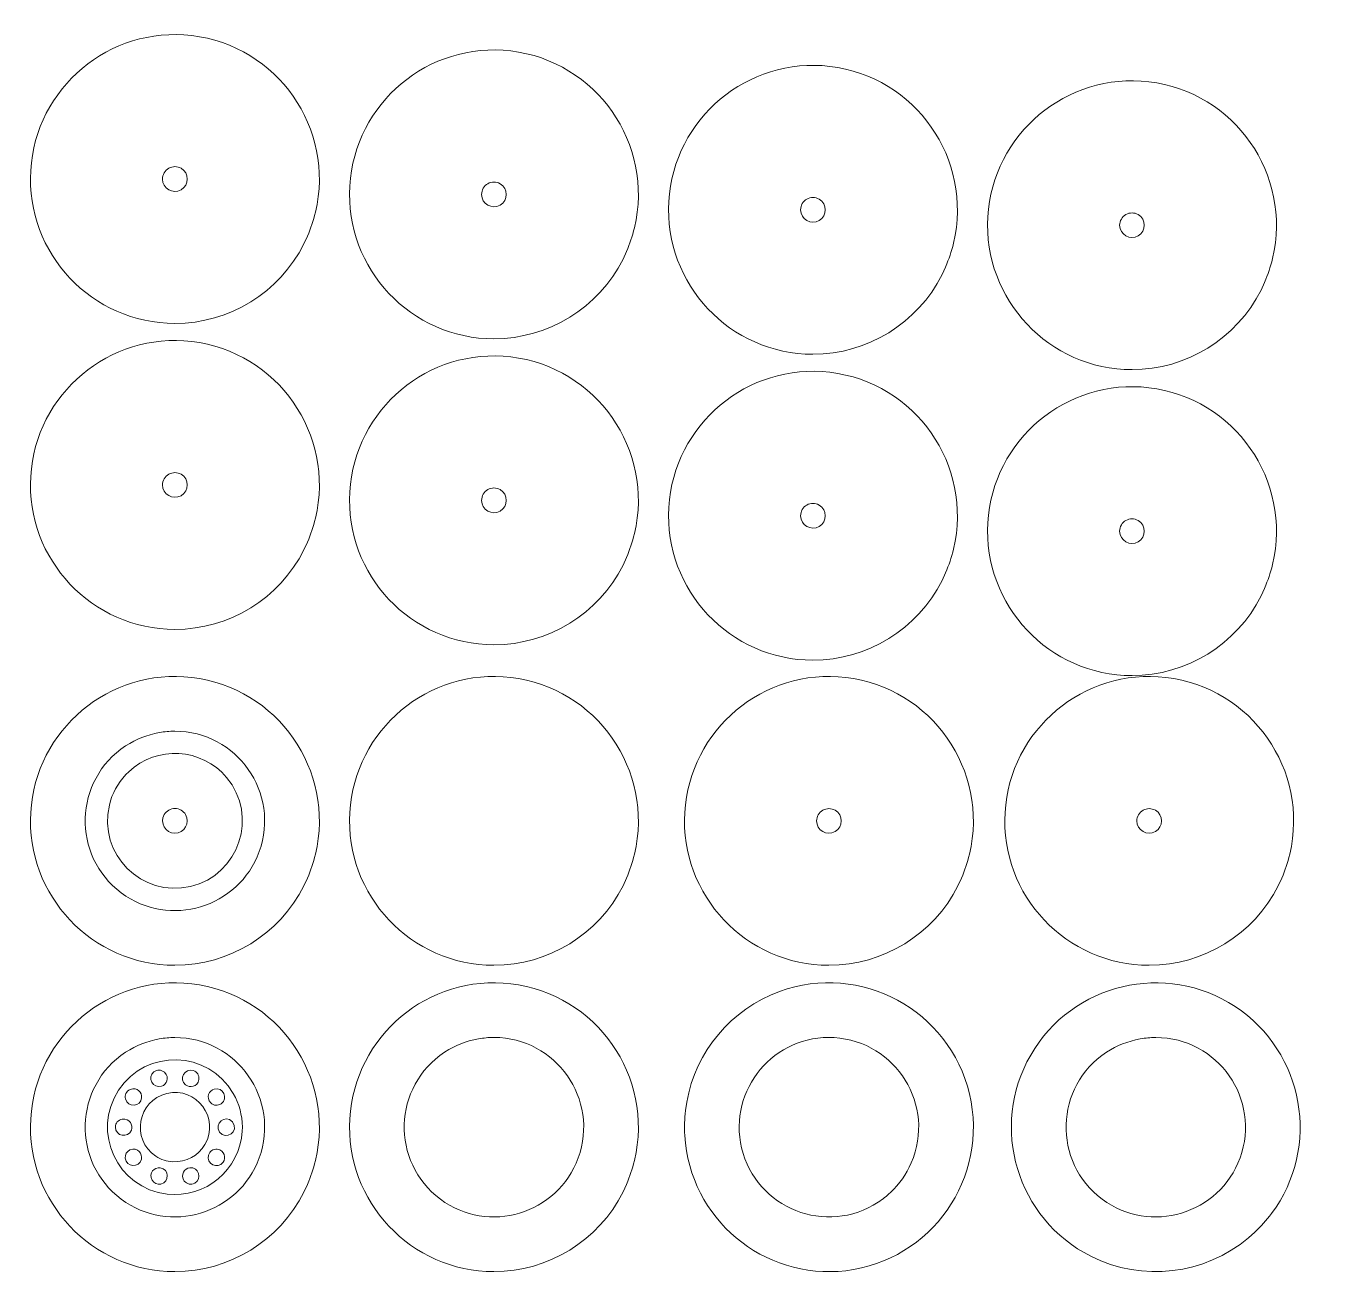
# Model space of a CAD drawing. Header units: centimetres. Extents: x -85 to 118, y -38 to 74.
# Drawn here: x -85.45 to -54.06, y 43.31 to 73.75 of the extents above; entities that cross this region are included whole.
import ezdxf

# ---------------------------------------------------------------- set-up
doc = ezdxf.new("R2010")
doc.units = ezdxf.units.CM
doc.header["$MEASUREMENT"] = 0

msp = doc.modelspace()

# ---------------------------------------------------------------- linework, layer by layer
at = {"lineweight": 9}
for points, knots in [([(-78.62149, 68.65131), (-78.53972, 68.85746), (-78.48166, 69.01173), (-78.42978, 69.23045), (-78.42978, 69.23045), (-77.9473, 71.26454), (-79.35285, 73.27014), (-81.42878, 73.51368), (-81.42878, 73.51368), (-83.42284, 73.74762), (-85.21234, 72.24686), (-85.32905, 70.24104), (-85.32905, 70.24104), (-85.44573, 68.23562), (-83.84391, 66.53773), (-81.83508, 66.53773), (-81.83508, 66.53773), (-80.51534, 66.53773), (-79.29983, 67.28745), (-78.70746, 68.46679), (-78.70746, 68.46679), (-78.70746, 68.46679), (-78.62149, 68.65131), (-78.62149, 68.65131)], [0, 0, 0, 0, 0.14285714, 0.14285714, 0.14285714, 0.14285714, 0.28571429, 0.28571429, 0.28571429, 0.28571429, 0.42857143, 0.42857143, 0.42857143, 0.42857143, 0.57142857, 0.57142857, 0.57142857, 0.57142857, 0.71428571, 0.71428571, 0.71428571, 0.71428571, 1, 1, 1, 1]), ([(-70.89028, 68.27827), (-70.80851, 68.48442), (-70.75045, 68.63869), (-70.69857, 68.85741), (-70.69857, 68.85741), (-70.21609, 70.8915), (-71.62164, 72.8971), (-73.69757, 73.14064), (-73.69757, 73.14064), (-75.69163, 73.37458), (-77.48113, 71.87382), (-77.59784, 69.868), (-77.59784, 69.868), (-77.71452, 67.86258), (-76.1127, 66.16469), (-74.10387, 66.16469), (-74.10387, 66.16469), (-72.78413, 66.16469), (-71.56862, 66.91441), (-70.97625, 68.09375), (-70.97625, 68.09375), (-70.97625, 68.09375), (-70.89028, 68.27827), (-70.89028, 68.27827)], [0, 0, 0, 0, 0.14285714, 0.14285714, 0.14285714, 0.14285714, 0.28571429, 0.28571429, 0.28571429, 0.28571429, 0.42857143, 0.42857143, 0.42857143, 0.42857143, 0.57142857, 0.57142857, 0.57142857, 0.57142857, 0.71428571, 0.71428571, 0.71428571, 0.71428571, 1, 1, 1, 1]), ([(-63.15907, 67.90523), (-63.0773, 68.11138), (-63.01924, 68.26565), (-62.96736, 68.48437), (-62.96736, 68.48437), (-62.48488, 70.51846), (-63.89043, 72.52406), (-65.96636, 72.7676), (-65.96636, 72.7676), (-67.96042, 73.00154), (-69.74992, 71.50078), (-69.86663, 69.49496), (-69.86663, 69.49496), (-69.98331, 67.48954), (-68.38149, 65.79165), (-66.37266, 65.79165), (-66.37266, 65.79165), (-65.05292, 65.79165), (-63.83741, 66.54137), (-63.24504, 67.72071), (-63.24504, 67.72071), (-63.24504, 67.72071), (-63.15907, 67.90523), (-63.15907, 67.90523)], [0, 0, 0, 0, 0.14285714, 0.14285714, 0.14285714, 0.14285714, 0.28571429, 0.28571429, 0.28571429, 0.28571429, 0.42857143, 0.42857143, 0.42857143, 0.42857143, 0.57142857, 0.57142857, 0.57142857, 0.57142857, 0.71428571, 0.71428571, 0.71428571, 0.71428571, 1, 1, 1, 1]), ([(-55.42786, 67.53219), (-55.34609, 67.73834), (-55.28803, 67.89261), (-55.23615, 68.11133), (-55.23615, 68.11133), (-54.75367, 70.14542), (-56.15922, 72.15102), (-58.23515, 72.39456), (-58.23515, 72.39456), (-60.22921, 72.6285), (-62.01871, 71.12774), (-62.13542, 69.12192), (-62.13542, 69.12192), (-62.2521, 67.1165), (-60.65028, 65.41861), (-58.64145, 65.41861), (-58.64145, 65.41861), (-57.32171, 65.41861), (-56.1062, 66.16833), (-55.51383, 67.34767), (-55.51383, 67.34767), (-55.51383, 67.34767), (-55.42786, 67.53219), (-55.42786, 67.53219)], [0, 0, 0, 0, 0.14285714, 0.14285714, 0.14285714, 0.14285714, 0.28571429, 0.28571429, 0.28571429, 0.28571429, 0.42857143, 0.42857143, 0.42857143, 0.42857143, 0.57142857, 0.57142857, 0.57142857, 0.57142857, 0.71428571, 0.71428571, 0.71428571, 0.71428571, 1, 1, 1, 1]), ([(-81.83508, 70.3375), (-81.78389, 70.33076), (-81.73525, 70.32627), (-81.68509, 70.29731), (-81.68509, 70.29731), (-81.48748, 70.18322), (-81.48749, 69.8918), (-81.68509, 69.77773), (-81.68509, 69.77773), (-81.88273, 69.66363), (-82.13507, 69.80939), (-82.13507, 70.03752), (-82.13507, 70.03752), (-82.13507, 70.139), (-82.07296, 70.24657), (-81.98508, 70.29731), (-81.98508, 70.29731), (-81.93493, 70.32626), (-81.88626, 70.33076), (-81.83508, 70.3375)], [0, 0, 0, 0, 0.16666667, 0.16666667, 0.16666667, 0.16666667, 0.33333333, 0.33333333, 0.33333333, 0.33333333, 0.5, 0.5, 0.5, 0.5, 0.66666667, 0.66666667, 0.66666667, 0.66666667, 1, 1, 1, 1]), ([(-74.10387, 69.96446), (-74.05268, 69.95772), (-74.00404, 69.95323), (-73.95388, 69.92427), (-73.95388, 69.92427), (-73.75627, 69.81018), (-73.75628, 69.51876), (-73.95388, 69.40469), (-73.95388, 69.40469), (-74.15152, 69.29059), (-74.40386, 69.43635), (-74.40386, 69.66448), (-74.40386, 69.66448), (-74.40386, 69.76596), (-74.34175, 69.87353), (-74.25387, 69.92427), (-74.25387, 69.92427), (-74.20372, 69.95322), (-74.15505, 69.95772), (-74.10387, 69.96446)], [0, 0, 0, 0, 0.16666667, 0.16666667, 0.16666667, 0.16666667, 0.33333333, 0.33333333, 0.33333333, 0.33333333, 0.5, 0.5, 0.5, 0.5, 0.66666667, 0.66666667, 0.66666667, 0.66666667, 1, 1, 1, 1]), ([(-66.37266, 69.59142), (-66.32147, 69.58468), (-66.27283, 69.58019), (-66.22267, 69.55123), (-66.22267, 69.55123), (-66.02506, 69.43714), (-66.02507, 69.14572), (-66.22267, 69.03165), (-66.22267, 69.03165), (-66.42031, 68.91755), (-66.67265, 69.06331), (-66.67265, 69.29144), (-66.67265, 69.29144), (-66.67265, 69.39292), (-66.61054, 69.50049), (-66.52266, 69.55123), (-66.52266, 69.55123), (-66.47251, 69.58018), (-66.42384, 69.58468), (-66.37266, 69.59142)], [0, 0, 0, 0, 0.16666667, 0.16666667, 0.16666667, 0.16666667, 0.33333333, 0.33333333, 0.33333333, 0.33333333, 0.5, 0.5, 0.5, 0.5, 0.66666667, 0.66666667, 0.66666667, 0.66666667, 1, 1, 1, 1]), ([(-58.64145, 69.21838), (-58.59026, 69.21164), (-58.54162, 69.20715), (-58.49146, 69.17819), (-58.49146, 69.17819), (-58.29385, 69.0641), (-58.29386, 68.77268), (-58.49146, 68.65861), (-58.49146, 68.65861), (-58.6891, 68.54451), (-58.94144, 68.69027), (-58.94144, 68.9184), (-58.94144, 68.9184), (-58.94144, 69.01988), (-58.87933, 69.12745), (-58.79145, 69.17819), (-58.79145, 69.17819), (-58.7413, 69.20714), (-58.69263, 69.21164), (-58.64145, 69.21838)], [0, 0, 0, 0, 0.16666667, 0.16666667, 0.16666667, 0.16666667, 0.33333333, 0.33333333, 0.33333333, 0.33333333, 0.5, 0.5, 0.5, 0.5, 0.66666667, 0.66666667, 0.66666667, 0.66666667, 1, 1, 1, 1]), ([(-78.62149, 61.23788), (-78.53972, 61.44403), (-78.48166, 61.5983), (-78.42978, 61.81702), (-78.42978, 61.81702), (-77.9473, 63.85111), (-79.35285, 65.85671), (-81.42878, 66.10025), (-81.42878, 66.10025), (-83.42284, 66.33419), (-85.21234, 64.83343), (-85.32905, 62.82761), (-85.32905, 62.82761), (-85.44573, 60.82219), (-83.84391, 59.1243), (-81.83508, 59.1243), (-81.83508, 59.1243), (-80.51534, 59.1243), (-79.29983, 59.87402), (-78.70746, 61.05336), (-78.70746, 61.05336), (-78.70746, 61.05336), (-78.62149, 61.23788), (-78.62149, 61.23788)], [0, 0, 0, 0, 0.14285714, 0.14285714, 0.14285714, 0.14285714, 0.28571429, 0.28571429, 0.28571429, 0.28571429, 0.42857143, 0.42857143, 0.42857143, 0.42857143, 0.57142857, 0.57142857, 0.57142857, 0.57142857, 0.71428571, 0.71428571, 0.71428571, 0.71428571, 1, 1, 1, 1]), ([(-70.89028, 60.86484), (-70.80851, 61.07099), (-70.75045, 61.22526), (-70.69857, 61.44398), (-70.69857, 61.44398), (-70.21609, 63.47807), (-71.62164, 65.48367), (-73.69757, 65.72721), (-73.69757, 65.72721), (-75.69163, 65.96115), (-77.48113, 64.46039), (-77.59784, 62.45457), (-77.59784, 62.45457), (-77.71452, 60.44915), (-76.1127, 58.75126), (-74.10387, 58.75126), (-74.10387, 58.75126), (-72.78413, 58.75126), (-71.56862, 59.50098), (-70.97625, 60.68032), (-70.97625, 60.68032), (-70.97625, 60.68032), (-70.89028, 60.86484), (-70.89028, 60.86484)], [0, 0, 0, 0, 0.14285714, 0.14285714, 0.14285714, 0.14285714, 0.28571429, 0.28571429, 0.28571429, 0.28571429, 0.42857143, 0.42857143, 0.42857143, 0.42857143, 0.57142857, 0.57142857, 0.57142857, 0.57142857, 0.71428571, 0.71428571, 0.71428571, 0.71428571, 1, 1, 1, 1]), ([(-63.15907, 60.4918), (-63.0773, 60.69795), (-63.01924, 60.85222), (-62.96736, 61.07094), (-62.96736, 61.07094), (-62.48488, 63.10503), (-63.89043, 65.11063), (-65.96636, 65.35417), (-65.96636, 65.35417), (-67.96042, 65.58811), (-69.74992, 64.08735), (-69.86663, 62.08153), (-69.86663, 62.08153), (-69.98331, 60.07611), (-68.38149, 58.37822), (-66.37266, 58.37822), (-66.37266, 58.37822), (-65.05292, 58.37822), (-63.83741, 59.12794), (-63.24504, 60.30728), (-63.24504, 60.30728), (-63.24504, 60.30728), (-63.15907, 60.4918), (-63.15907, 60.4918)], [0, 0, 0, 0, 0.14285714, 0.14285714, 0.14285714, 0.14285714, 0.28571429, 0.28571429, 0.28571429, 0.28571429, 0.42857143, 0.42857143, 0.42857143, 0.42857143, 0.57142857, 0.57142857, 0.57142857, 0.57142857, 0.71428571, 0.71428571, 0.71428571, 0.71428571, 1, 1, 1, 1]), ([(-55.42786, 60.11876), (-55.34609, 60.32491), (-55.28803, 60.47918), (-55.23615, 60.6979), (-55.23615, 60.6979), (-54.75367, 62.73199), (-56.15922, 64.73759), (-58.23515, 64.98113), (-58.23515, 64.98113), (-60.22921, 65.21507), (-62.01871, 63.71431), (-62.13542, 61.70849), (-62.13542, 61.70849), (-62.2521, 59.70307), (-60.65028, 58.00518), (-58.64145, 58.00518), (-58.64145, 58.00518), (-57.32171, 58.00518), (-56.1062, 58.7549), (-55.51383, 59.93424), (-55.51383, 59.93424), (-55.51383, 59.93424), (-55.42786, 60.11876), (-55.42786, 60.11876)], [0, 0, 0, 0, 0.14285714, 0.14285714, 0.14285714, 0.14285714, 0.28571429, 0.28571429, 0.28571429, 0.28571429, 0.42857143, 0.42857143, 0.42857143, 0.42857143, 0.57142857, 0.57142857, 0.57142857, 0.57142857, 0.71428571, 0.71428571, 0.71428571, 0.71428571, 1, 1, 1, 1]), ([(-81.83508, 62.92407), (-81.78389, 62.91733), (-81.73525, 62.91284), (-81.68509, 62.88388), (-81.68509, 62.88388), (-81.48748, 62.76979), (-81.48749, 62.47837), (-81.68509, 62.3643), (-81.68509, 62.3643), (-81.88273, 62.2502), (-82.13507, 62.39596), (-82.13507, 62.62409), (-82.13507, 62.62409), (-82.13507, 62.72557), (-82.07296, 62.83314), (-81.98508, 62.88388), (-81.98508, 62.88388), (-81.93493, 62.91283), (-81.88626, 62.91733), (-81.83508, 62.92407)], [0, 0, 0, 0, 0.16666667, 0.16666667, 0.16666667, 0.16666667, 0.33333333, 0.33333333, 0.33333333, 0.33333333, 0.5, 0.5, 0.5, 0.5, 0.66666667, 0.66666667, 0.66666667, 0.66666667, 1, 1, 1, 1]), ([(-74.10387, 62.55103), (-74.05268, 62.54429), (-74.00404, 62.5398), (-73.95388, 62.51084), (-73.95388, 62.51084), (-73.75627, 62.39675), (-73.75628, 62.10533), (-73.95388, 61.99126), (-73.95388, 61.99126), (-74.15152, 61.87716), (-74.40386, 62.02292), (-74.40386, 62.25105), (-74.40386, 62.25105), (-74.40386, 62.35253), (-74.34175, 62.4601), (-74.25387, 62.51084), (-74.25387, 62.51084), (-74.20372, 62.53979), (-74.15505, 62.54429), (-74.10387, 62.55103)], [0, 0, 0, 0, 0.16666667, 0.16666667, 0.16666667, 0.16666667, 0.33333333, 0.33333333, 0.33333333, 0.33333333, 0.5, 0.5, 0.5, 0.5, 0.66666667, 0.66666667, 0.66666667, 0.66666667, 1, 1, 1, 1]), ([(-66.37266, 62.17799), (-66.32147, 62.17125), (-66.27283, 62.16676), (-66.22267, 62.1378), (-66.22267, 62.1378), (-66.02506, 62.02371), (-66.02507, 61.73229), (-66.22267, 61.61822), (-66.22267, 61.61822), (-66.42031, 61.50412), (-66.67265, 61.64988), (-66.67265, 61.87801), (-66.67265, 61.87801), (-66.67265, 61.97949), (-66.61054, 62.08706), (-66.52266, 62.1378), (-66.52266, 62.1378), (-66.47251, 62.16675), (-66.42384, 62.17125), (-66.37266, 62.17799)], [0, 0, 0, 0, 0.16666667, 0.16666667, 0.16666667, 0.16666667, 0.33333333, 0.33333333, 0.33333333, 0.33333333, 0.5, 0.5, 0.5, 0.5, 0.66666667, 0.66666667, 0.66666667, 0.66666667, 1, 1, 1, 1]), ([(-58.64145, 61.80495), (-58.59026, 61.79821), (-58.54162, 61.79372), (-58.49146, 61.76476), (-58.49146, 61.76476), (-58.29385, 61.65067), (-58.29386, 61.35925), (-58.49146, 61.24518), (-58.49146, 61.24518), (-58.6891, 61.13108), (-58.94144, 61.27684), (-58.94144, 61.50497), (-58.94144, 61.50497), (-58.94144, 61.60645), (-58.87933, 61.71402), (-58.79145, 61.76476), (-58.79145, 61.76476), (-58.7413, 61.79371), (-58.69263, 61.79821), (-58.64145, 61.80495)], [0, 0, 0, 0, 0.16666667, 0.16666667, 0.16666667, 0.16666667, 0.33333333, 0.33333333, 0.33333333, 0.33333333, 0.5, 0.5, 0.5, 0.5, 0.66666667, 0.66666667, 0.66666667, 0.66666667, 1, 1, 1, 1]), ([(-78.62149, 53.09739), (-78.53971, 53.30356), (-78.48167, 53.45778), (-78.42978, 53.67653), (-78.42978, 53.67653), (-77.9473, 55.71062), (-79.35284, 57.7162), (-81.42877, 57.95975), (-81.42877, 57.95975), (-83.42282, 58.19369), (-85.21234, 56.69297), (-85.32905, 54.68711), (-85.32905, 54.68711), (-85.44573, 52.6817), (-83.84391, 50.9838), (-81.83508, 50.9838), (-81.83508, 50.9838), (-80.51534, 50.9838), (-79.29983, 51.73352), (-78.70746, 52.91286), (-78.70746, 52.91286), (-78.70746, 52.91286), (-78.62149, 53.09739), (-78.62149, 53.09739)], [0, 0, 0, 0, 0.14285714, 0.14285714, 0.14285714, 0.14285714, 0.28571429, 0.28571429, 0.28571429, 0.28571429, 0.42857143, 0.42857143, 0.42857143, 0.42857143, 0.57142857, 0.57142857, 0.57142857, 0.57142857, 0.71428571, 0.71428571, 0.71428571, 0.71428571, 1, 1, 1, 1]), ([(-70.89028, 53.09739), (-70.80851, 53.30354), (-70.75045, 53.4578), (-70.69857, 53.67652), (-70.69857, 53.67652), (-70.21609, 55.71061), (-71.62163, 57.7162), (-73.69756, 57.95975), (-73.69756, 57.95975), (-75.69159, 58.19369), (-77.48113, 56.69299), (-77.59784, 54.68711), (-77.59784, 54.68711), (-77.71452, 52.68169), (-76.1127, 50.9838), (-74.10387, 50.9838), (-74.10387, 50.9838), (-72.78413, 50.9838), (-71.56862, 51.73353), (-70.97625, 52.91286), (-70.97625, 52.91286), (-70.97625, 52.91286), (-70.89028, 53.09739), (-70.89028, 53.09739)], [0, 0, 0, 0, 0.14285714, 0.14285714, 0.14285714, 0.14285714, 0.28571429, 0.28571429, 0.28571429, 0.28571429, 0.42857143, 0.42857143, 0.42857143, 0.42857143, 0.57142857, 0.57142857, 0.57142857, 0.57142857, 0.71428571, 0.71428571, 0.71428571, 0.71428571, 1, 1, 1, 1]), ([(-62.77242, 53.09738), (-62.69065, 53.30353), (-62.63259, 53.4578), (-62.58071, 53.67652), (-62.58071, 53.67652), (-62.09822, 55.71064), (-63.50376, 57.71615), (-65.5797, 57.95975), (-65.5797, 57.95975), (-67.57361, 58.19372), (-69.36327, 56.69302), (-69.47998, 54.68711), (-69.47998, 54.68711), (-69.59666, 52.6817), (-67.99484, 50.98379), (-65.98601, 50.98379), (-65.98601, 50.98379), (-64.66627, 50.98379), (-63.45076, 51.73353), (-62.85839, 52.91286), (-62.85839, 52.91286), (-62.85839, 52.91286), (-62.77242, 53.09738), (-62.77242, 53.09738)], [0, 0, 0, 0, 0.14285714, 0.14285714, 0.14285714, 0.14285714, 0.28571429, 0.28571429, 0.28571429, 0.28571429, 0.42857143, 0.42857143, 0.42857143, 0.42857143, 0.57142857, 0.57142857, 0.57142857, 0.57142857, 0.71428571, 0.71428571, 0.71428571, 0.71428571, 1, 1, 1, 1]), ([(-55.01149, 53.09738), (-54.92972, 53.30353), (-54.87166, 53.4578), (-54.81978, 53.67652), (-54.81978, 53.67652), (-54.3373, 55.71061), (-55.74285, 57.71621), (-57.81878, 57.95975), (-57.81878, 57.95975), (-59.81284, 58.19369), (-61.60234, 56.69293), (-61.71905, 54.68711), (-61.71905, 54.68711), (-61.83573, 52.68169), (-60.23391, 50.9838), (-58.22508, 50.9838), (-58.22508, 50.9838), (-56.90534, 50.9838), (-55.68983, 51.73352), (-55.09746, 52.91286), (-55.09746, 52.91286), (-55.09746, 52.91286), (-55.01149, 53.09738), (-55.01149, 53.09738)], [0, 0, 0, 0, 0.14285714, 0.14285714, 0.14285714, 0.14285714, 0.28571429, 0.28571429, 0.28571429, 0.28571429, 0.42857143, 0.42857143, 0.42857143, 0.42857143, 0.57142857, 0.57142857, 0.57142857, 0.57142857, 0.71428571, 0.71428571, 0.71428571, 0.71428571, 1, 1, 1, 1]), ([(-82.21265, 56.62492), (-82.51998, 56.56135), (-82.7645, 56.47492), (-83.02998, 56.30033), (-83.02998, 56.30033), (-84.2869, 55.47372), (-84.34267, 53.64042), (-83.13356, 52.73944), (-83.13356, 52.73944), (-81.96905, 51.8717), (-80.28792, 52.37503), (-79.79185, 53.73992), (-79.79185, 53.73992), (-79.27674, 55.1572), (-80.33055, 56.65801), (-81.83508, 56.65801), (-81.83508, 56.65801), (-81.97555, 56.65801), (-82.0756, 56.64507), (-82.21265, 56.62492)], [0, 0, 0, 0, 0.16666667, 0.16666667, 0.16666667, 0.16666667, 0.33333333, 0.33333333, 0.33333333, 0.33333333, 0.5, 0.5, 0.5, 0.5, 0.66666667, 0.66666667, 0.66666667, 0.66666667, 1, 1, 1, 1]), ([(-83.02256, 55.60595), (-83.22252, 55.38141), (-83.35366, 55.15777), (-83.42394, 54.86153), (-83.42394, 54.86153), (-83.70385, 53.68164), (-82.63726, 52.61511), (-81.45738, 52.89497), (-81.45738, 52.89497), (-80.27549, 53.17531), (-79.80377, 54.60768), (-80.58255, 55.53497), (-80.58255, 55.53497), (-81.18636, 56.25392), (-82.27349, 56.31668), (-82.95536, 55.67315), (-82.95536, 55.67315), (-82.95536, 55.67315), (-83.02256, 55.60595), (-83.02256, 55.60595)], [0, 0, 0, 0, 0.16666667, 0.16666667, 0.16666667, 0.16666667, 0.33333333, 0.33333333, 0.33333333, 0.33333333, 0.5, 0.5, 0.5, 0.5, 0.66666667, 0.66666667, 0.66666667, 0.66666667, 1, 1, 1, 1]), ([(-81.68417, 54.74524), (-81.64321, 54.71381), (-81.60333, 54.6856), (-81.57437, 54.63544), (-81.57437, 54.63544), (-81.46027, 54.43782), (-81.606, 54.18547), (-81.83416, 54.18547), (-81.83416, 54.18547), (-82.06231, 54.18547), (-82.20805, 54.43781), (-82.09395, 54.63544), (-82.09395, 54.63544), (-82.04321, 54.72333), (-81.93565, 54.78543), (-81.83416, 54.78543), (-81.83416, 54.78543), (-81.77624, 54.78543), (-81.73187, 54.765), (-81.68417, 54.74524)], [0, 0, 0, 0, 0.16666667, 0.16666667, 0.16666667, 0.16666667, 0.33333333, 0.33333333, 0.33333333, 0.33333333, 0.5, 0.5, 0.5, 0.5, 0.66666667, 0.66666667, 0.66666667, 0.66666667, 1, 1, 1, 1]), ([(-65.98601, 54.78357), (-65.93482, 54.77683), (-65.88618, 54.77234), (-65.83602, 54.74338), (-65.83602, 54.74338), (-65.63842, 54.6293), (-65.63842, 54.33788), (-65.83602, 54.2238), (-65.83602, 54.2238), (-66.03365, 54.1097), (-66.28599, 54.25544), (-66.28599, 54.48359), (-66.28599, 54.48359), (-66.28599, 54.58508), (-66.22389, 54.69264), (-66.136, 54.74338), (-66.136, 54.74338), (-66.08584, 54.77234), (-66.0372, 54.77683), (-65.98601, 54.78357)], [0, 0, 0, 0, 0.16666667, 0.16666667, 0.16666667, 0.16666667, 0.33333333, 0.33333333, 0.33333333, 0.33333333, 0.5, 0.5, 0.5, 0.5, 0.66666667, 0.66666667, 0.66666667, 0.66666667, 1, 1, 1, 1]), ([(-58.22508, 54.78357), (-58.17389, 54.77683), (-58.12525, 54.77234), (-58.07509, 54.74338), (-58.07509, 54.74338), (-57.87748, 54.62929), (-57.87749, 54.33787), (-58.07509, 54.2238), (-58.07509, 54.2238), (-58.27273, 54.1097), (-58.52507, 54.25546), (-58.52507, 54.48359), (-58.52507, 54.48359), (-58.52507, 54.58507), (-58.46296, 54.69264), (-58.37508, 54.74338), (-58.37508, 54.74338), (-58.32493, 54.77233), (-58.27626, 54.77683), (-58.22508, 54.78357)], [0, 0, 0, 0, 0.16666667, 0.16666667, 0.16666667, 0.16666667, 0.33333333, 0.33333333, 0.33333333, 0.33333333, 0.5, 0.5, 0.5, 0.5, 0.66666667, 0.66666667, 0.66666667, 0.66666667, 1, 1, 1, 1]), ([(-69.46217, 47.46704), (-69.48151, 47.24684), (-69.49299, 47.08085), (-69.47998, 46.85721), (-69.47998, 46.85721), (-69.36328, 44.85146), (-67.57383, 43.35062), (-65.5797, 43.58457), (-65.5797, 43.58457), (-63.50377, 43.82812), (-62.09823, 45.83371), (-62.58071, 47.8678), (-62.58071, 47.8678), (-63.06314, 49.90168), (-65.21731, 51.06381), (-67.18299, 50.34938), (-67.18299, 50.34938), (-68.35503, 49.9234), (-69.21551, 48.89597), (-69.43255, 47.66844), (-69.43255, 47.66844), (-69.43255, 47.66844), (-69.46217, 47.46704), (-69.46217, 47.46704)], [0, 0, 0, 0, 0.14285714, 0.14285714, 0.14285714, 0.14285714, 0.28571429, 0.28571429, 0.28571429, 0.28571429, 0.42857143, 0.42857143, 0.42857143, 0.42857143, 0.57142857, 0.57142857, 0.57142857, 0.57142857, 0.71428571, 0.71428571, 0.71428571, 0.71428571, 1, 1, 1, 1]), ([(-55.66488, 44.51518), (-55.50839, 44.67167), (-55.39322, 44.79091), (-55.25919, 44.97078), (-55.25919, 44.97078), (-54.05949, 46.5808), (-54.46459, 48.88093), (-56.14324, 49.98483), (-56.14324, 49.98483), (-57.82166, 51.08858), (-60.09295, 50.55034), (-61.09739, 48.81063), (-61.09739, 48.81063), (-62.10184, 47.07092), (-61.43226, 44.8348), (-59.63721, 43.93311), (-59.63721, 43.93311), (-58.39259, 43.30791), (-56.88355, 43.48394), (-55.81691, 44.37979), (-55.81691, 44.37979), (-55.81691, 44.37979), (-55.66488, 44.51518), (-55.66488, 44.51518)], [0, 0, 0, 0, 0.14285714, 0.14285714, 0.14285714, 0.14285714, 0.28571429, 0.28571429, 0.28571429, 0.28571429, 0.42857143, 0.42857143, 0.42857143, 0.42857143, 0.57142857, 0.57142857, 0.57142857, 0.57142857, 0.71428571, 0.71428571, 0.71428571, 0.71428571, 1, 1, 1, 1]), ([(-78.62149, 45.67452), (-78.53974, 45.88065), (-78.48165, 46.03496), (-78.42978, 46.25366), (-78.42978, 46.25366), (-77.94729, 48.28778), (-79.35284, 50.29329), (-81.42878, 50.53689), (-81.42878, 50.53689), (-83.42268, 50.77086), (-85.21234, 49.27018), (-85.32905, 47.26424), (-85.32905, 47.26424), (-85.44573, 45.25883), (-83.84392, 43.56093), (-81.83509, 43.56093), (-81.83509, 43.56093), (-80.51536, 43.56093), (-79.29983, 44.31066), (-78.70746, 45.48999), (-78.70746, 45.48999), (-78.70746, 45.48999), (-78.62149, 45.67452), (-78.62149, 45.67452)], [0, 0, 0, 0, 0.14285714, 0.14285714, 0.14285714, 0.14285714, 0.28571429, 0.28571429, 0.28571429, 0.28571429, 0.42857143, 0.42857143, 0.42857143, 0.42857143, 0.57142857, 0.57142857, 0.57142857, 0.57142857, 0.71428571, 0.71428571, 0.71428571, 0.71428571, 1, 1, 1, 1]), ([(-70.89028, 45.67583), (-70.80851, 45.882), (-70.75047, 46.03623), (-70.69858, 46.25497), (-70.69858, 46.25497), (-70.21605, 48.28906), (-71.62166, 50.29461), (-73.69757, 50.5382), (-73.69757, 50.5382), (-75.69156, 50.77218), (-77.4812, 49.27133), (-77.59785, 47.26555), (-77.59785, 47.26555), (-77.71448, 45.26013), (-76.11274, 43.56224), (-74.10388, 43.56224), (-74.10388, 43.56224), (-72.78412, 43.56224), (-71.56865, 44.31197), (-70.97625, 45.4913), (-70.97625, 45.4913), (-70.97625, 45.4913), (-70.89028, 45.67583), (-70.89028, 45.67583)], [0, 0, 0, 0, 0.14285714, 0.14285714, 0.14285714, 0.14285714, 0.28571429, 0.28571429, 0.28571429, 0.28571429, 0.42857143, 0.42857143, 0.42857143, 0.42857143, 0.57142857, 0.57142857, 0.57142857, 0.57142857, 0.71428571, 0.71428571, 0.71428571, 0.71428571, 1, 1, 1, 1]), ([(-64.49391, 45.47919), (-64.27212, 45.70096), (-64.11507, 45.90781), (-63.98941, 46.19948), (-63.98941, 46.19948), (-63.39279, 47.58425), (-64.35771, 49.14412), (-65.85957, 49.23152), (-65.85957, 49.23152), (-67.30981, 49.31591), (-68.43703, 47.97289), (-68.10172, 46.5593), (-68.10172, 46.5593), (-67.75382, 45.09266), (-66.04847, 44.41709), (-64.79111, 45.24399), (-64.79111, 45.24399), (-64.67476, 45.3205), (-64.5965, 45.38782), (-64.49391, 45.47919)], [0, 0, 0, 0, 0.16666667, 0.16666667, 0.16666667, 0.16666667, 0.33333333, 0.33333333, 0.33333333, 0.33333333, 0.5, 0.5, 0.5, 0.5, 0.66666667, 0.66666667, 0.66666667, 0.66666667, 1, 1, 1, 1]), ([(-82.21266, 49.20206), (-82.52004, 49.13845), (-82.76445, 49.0521), (-83.02999, 48.87747), (-83.02999, 48.87747), (-84.2868, 48.05098), (-84.34276, 46.21765), (-83.13357, 45.31657), (-83.13357, 45.31657), (-81.9691, 44.44882), (-80.2879, 44.95219), (-79.79186, 46.31705), (-79.79186, 46.31705), (-79.27675, 47.7344), (-80.33058, 49.23514), (-81.83509, 49.23514), (-81.83509, 49.23514), (-81.97553, 49.23514), (-82.07564, 49.2222), (-82.21266, 49.20206)], [0, 0, 0, 0, 0.16666667, 0.16666667, 0.16666667, 0.16666667, 0.33333333, 0.33333333, 0.33333333, 0.33333333, 0.5, 0.5, 0.5, 0.5, 0.66666667, 0.66666667, 0.66666667, 0.66666667, 1, 1, 1, 1]), ([(-80.20063, 47.06203), (-80.20924, 47.36159), (-80.26788, 47.6163), (-80.41954, 47.87898), (-80.41954, 47.87898), (-81.02587, 48.92916), (-82.53332, 48.97313), (-83.19966, 47.9599), (-83.19966, 47.9599), (-83.86556, 46.94735), (-83.23017, 45.58067), (-82.02422, 45.43917), (-82.02422, 45.43917), (-81.09299, 45.32991), (-80.25783, 46.03118), (-80.20336, 46.96702), (-80.20336, 46.96702), (-80.20336, 46.96702), (-80.20063, 47.06203), (-80.20063, 47.06203)], [0, 0, 0, 0, 0.16666667, 0.16666667, 0.16666667, 0.16666667, 0.33333333, 0.33333333, 0.33333333, 0.33333333, 0.5, 0.5, 0.5, 0.5, 0.66666667, 0.66666667, 0.66666667, 0.66666667, 1, 1, 1, 1]), ([(-74.48145, 49.20337), (-74.78883, 49.13977), (-75.03324, 49.0534), (-75.29878, 48.87878), (-75.29878, 48.87878), (-76.55564, 48.05225), (-76.61151, 46.21888), (-75.40236, 45.31788), (-75.40236, 45.31788), (-74.23786, 44.45015), (-72.5567, 44.95348), (-72.06065, 46.31836), (-72.06065, 46.31836), (-71.54554, 47.7357), (-72.59937, 49.23645), (-74.10388, 49.23645), (-74.10388, 49.23645), (-74.24432, 49.23645), (-74.34443, 49.22351), (-74.48145, 49.20337)], [0, 0, 0, 0, 0.16666667, 0.16666667, 0.16666667, 0.16666667, 0.33333333, 0.33333333, 0.33333333, 0.33333333, 0.5, 0.5, 0.5, 0.5, 0.66666667, 0.66666667, 0.66666667, 0.66666667, 1, 1, 1, 1]), ([(-58.44404, 49.20206), (-58.75141, 49.13846), (-58.99584, 49.05209), (-59.26137, 48.87747), (-59.26137, 48.87747), (-60.51828, 48.05087), (-60.57407, 46.21755), (-59.36495, 45.31657), (-59.36495, 45.31657), (-58.20046, 44.44884), (-56.51929, 44.95217), (-56.02324, 46.31705), (-56.02324, 46.31705), (-55.50814, 47.73435), (-56.56192, 49.23514), (-58.06647, 49.23514), (-58.06647, 49.23514), (-58.20691, 49.23514), (-58.30701, 49.2222), (-58.44404, 49.20206)], [0, 0, 0, 0, 0.16666667, 0.16666667, 0.16666667, 0.16666667, 0.33333333, 0.33333333, 0.33333333, 0.33333333, 0.5, 0.5, 0.5, 0.5, 0.66666667, 0.66666667, 0.66666667, 0.66666667, 1, 1, 1, 1]), ([(-82.08564, 48.39367), (-82.16763, 48.45491), (-82.2631, 48.46432), (-82.34298, 48.40104), (-82.34298, 48.40104), (-82.51559, 48.26431), (-82.36697, 47.98583), (-82.15687, 48.0541), (-82.15687, 48.0541), (-82.03392, 48.09405), (-81.95673, 48.25736), (-82.08564, 48.39367)], [0, 0, 0, 0, 0.25, 0.25, 0.25, 0.25, 0.5, 0.5, 0.5, 0.5, 1, 1, 1, 1]), ([(-81.25214, 48.21769), (-81.24745, 48.31913), (-81.29196, 48.40313), (-81.38859, 48.43451), (-81.38859, 48.43451), (-81.59877, 48.50277), (-81.74725, 48.22422), (-81.57469, 48.08757), (-81.57469, 48.08757), (-81.47415, 48.00795), (-81.29463, 48.03179), (-81.25214, 48.21769)], [0, 0, 0, 0, 0.25, 0.25, 0.25, 0.25, 0.5, 0.5, 0.5, 0.5, 1, 1, 1, 1]), ([(-82.92061, 47.97588), (-83.01058, 47.92682), (-83.05878, 47.84351), (-83.03438, 47.74471), (-83.03438, 47.74471), (-82.98116, 47.52923), (-82.66315, 47.55195), (-82.6412, 47.77288), (-82.6412, 47.77288), (-82.62852, 47.90054), (-82.74458, 48.03559), (-82.92061, 47.97588)], [0, 0, 0, 0, 0.25, 0.25, 0.25, 0.25, 0.5, 0.5, 0.5, 0.5, 1, 1, 1, 1]), ([(-81.88339, 46.22324), (-81.55792, 46.21391), (-81.26987, 46.3596), (-81.1069, 46.64194), (-81.1069, 46.64194), (-80.74004, 47.27751), (-81.31417, 48.04892), (-82.02828, 47.87954), (-82.02828, 47.87954), (-82.74235, 47.71017), (-82.90947, 46.76333), (-82.29624, 46.36004), (-82.29624, 46.36004), (-82.16581, 46.27426), (-82.03699, 46.23674), (-81.88339, 46.22324)], [0, 0, 0, 0, 0.2, 0.2, 0.2, 0.2, 0.4, 0.4, 0.4, 0.4, 0.6, 0.6, 0.6, 0.6, 1, 1, 1, 1]), ([(-80.96688, 47.64798), (-80.88758, 47.58454), (-80.79347, 47.57121), (-80.71128, 47.63093), (-80.71128, 47.63093), (-80.53249, 47.76084), (-80.67059, 48.0447), (-80.88257, 47.98541), (-80.88257, 47.98541), (-81.00595, 47.9509), (-81.09244, 47.79178), (-80.96688, 47.64798)], [0, 0, 0, 0, 0.25, 0.25, 0.25, 0.25, 0.5, 0.5, 0.5, 0.5, 1, 1, 1, 1]), ([(-83.1136, 47.2588), (-83.21153, 47.23191), (-83.27763, 47.16366), (-83.27763, 47.06203), (-83.27763, 47.06203), (-83.27763, 46.84105), (-82.9668, 46.7859), (-82.89017, 46.99225), (-82.89017, 46.99225), (-82.84555, 47.11238), (-82.92347, 47.27583), (-83.1136, 47.2588)], [0, 0, 0, 0, 0.25, 0.25, 0.25, 0.25, 0.5, 0.5, 0.5, 0.5, 1, 1, 1, 1]), ([(-80.43822, 47.19058), (-80.61411, 47.38832), (-80.90082, 47.14252), (-80.75183, 46.94261), (-80.75183, 46.94261), (-80.60303, 46.74295), (-80.26801, 46.9476), (-80.43822, 47.19058)], [0, 0, 0, 0, 0.33333333, 0.33333333, 0.33333333, 0.33333333, 1, 1, 1, 1]), ([(-82.92681, 46.51166), (-83.00149, 46.46701), (-83.04829, 46.40243), (-83.03927, 46.31151), (-83.03927, 46.31151), (-83.01735, 46.09058), (-82.6993, 46.06786), (-82.64608, 46.28334), (-82.64608, 46.28334), (-82.61274, 46.41832), (-82.73375, 46.5844), (-82.92681, 46.51166)], [0, 0, 0, 0, 0.25, 0.25, 0.25, 0.25, 0.5, 0.5, 0.5, 0.5, 1, 1, 1, 1]), ([(-80.80899, 46.53038), (-80.91131, 46.5317), (-80.99406, 46.48326), (-81.02152, 46.38509), (-81.02152, 46.38509), (-81.08083, 46.17305), (-80.79686, 46.03505), (-80.66703, 46.21379), (-80.66703, 46.21379), (-80.59105, 46.3184), (-80.62456, 46.49583), (-80.80899, 46.53038)], [0, 0, 0, 0, 0.25, 0.25, 0.25, 0.25, 0.5, 0.5, 0.5, 0.5, 1, 1, 1, 1]), ([(-82.38848, 45.77411), (-82.33638, 45.70433), (-82.2652, 45.66484), (-82.17604, 45.68433), (-82.17604, 45.68433), (-81.95992, 45.73156), (-81.97219, 46.04804), (-82.19206, 46.078), (-82.19206, 46.078), (-82.33053, 46.09687), (-82.48165, 45.95689), (-82.38848, 45.77411)], [0, 0, 0, 0, 0.25, 0.25, 0.25, 0.25, 0.5, 0.5, 0.5, 0.5, 1, 1, 1, 1]), ([(-81.60712, 45.75545), (-81.53704, 45.68132), (-81.44529, 45.65544), (-81.35539, 45.70373), (-81.35539, 45.70373), (-81.16177, 45.80774), (-81.25921, 46.10767), (-81.477, 46.078), (-81.477, 46.078), (-81.60528, 46.06052), (-81.71105, 45.91337), (-81.60712, 45.75545)], [0, 0, 0, 0, 0.25, 0.25, 0.25, 0.25, 0.5, 0.5, 0.5, 0.5, 1, 1, 1, 1])]:
    msp.add_open_spline(points, degree=3, knots=knots, dxfattribs=at)

doc.saveas('drawing.dxf')
